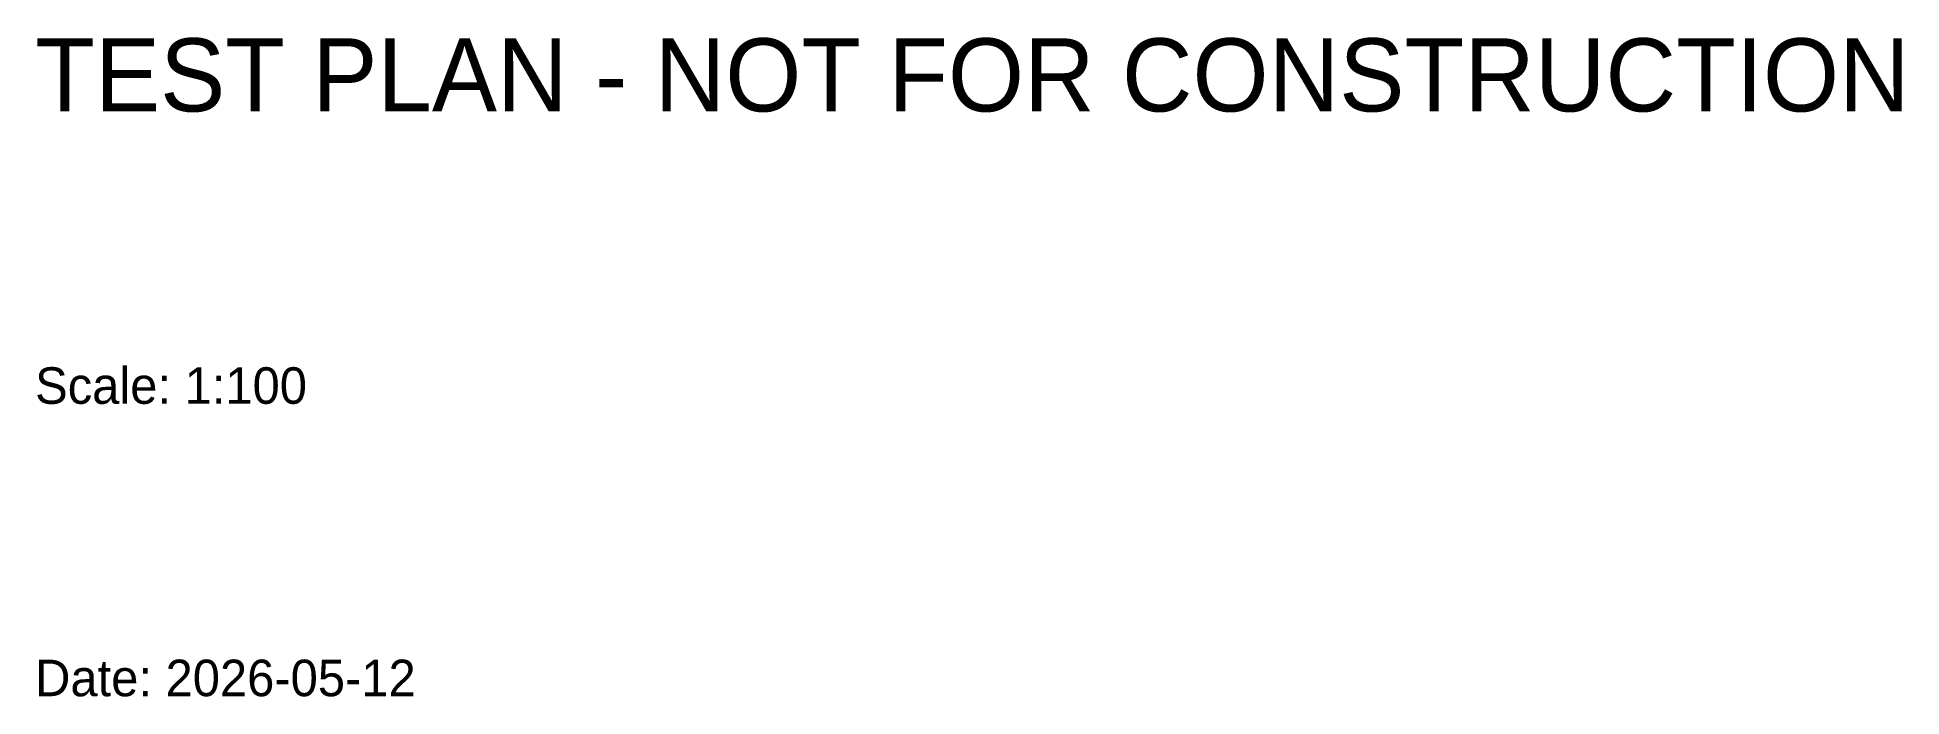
# Model space of a CAD drawing. Header units: metres. Extents: x 1002 to 2276, y 4600 to 5051.
import ezdxf

# ---------------------------------------------------------------- set-up
doc = ezdxf.new("R2010")
doc.units = ezdxf.units.M
doc.layers.add('Text', color=7, linetype='Continuous')

msp = doc.modelspace()

# ---------------------------------------------------------------- texts
at = {"layer": 'Text'}
for s, height, p in [('TEST PLAN - NOT FOR CONSTRUCTION', 50, (1000, 5000)), ('Scale: 1:100', 25, (1000, 4800)), ('Date: 2026-05-12', 25, (1000, 4600))]:
    msp.add_text(s, height=height, dxfattribs=at).set_placement(p)

doc.saveas('drawing.dxf')
